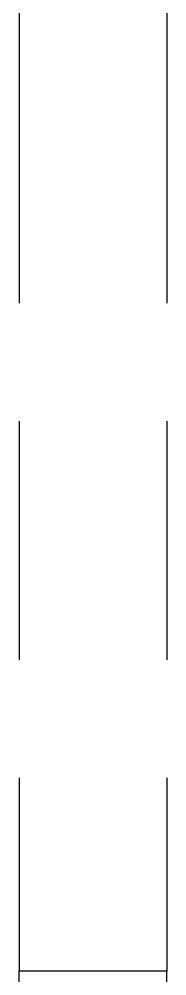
# Model space of a CAD drawing. Extents: x 0 to 810, y -8 to 614.
# Drawn here: x 184.44 to 190.32, y 240.98 to 278.96 of the extents above; entities that cross this region are included whole.
import ezdxf

# ---------------------------------------------------------------- set-up
doc = ezdxf.new("R2010")
doc.units = 0
doc.header["$MEASUREMENT"] = 0
doc.layers.add('Line', color=1, linetype='CONTINUOUS')

msp = doc.modelspace()

# ---------------------------------------------------------------- linework, layer by layer
at = {"layer": 'Line', "color": 178, "true_color": 0x000000}
for p, q in [((184.44, 280.52), (184.44, 267.68)), ((190.32, 280.52), (190.32, 267.68)), ((184.44, 263), (184.44, 253.52)), ((190.32, 263), (190.32, 253.52)), ((184.44, 248.84), (184.44, 241.16)), ((190.32, 248.84), (190.32, 241.16)), ((184.44, 240.2), (184.44, 241.16)), ((190.32, 241.16), (184.44, 241.16)), ((190.32, 240.2), (190.32, 241.16))]:
    msp.add_line(p, q, dxfattribs=at)

doc.saveas('drawing.dxf')
